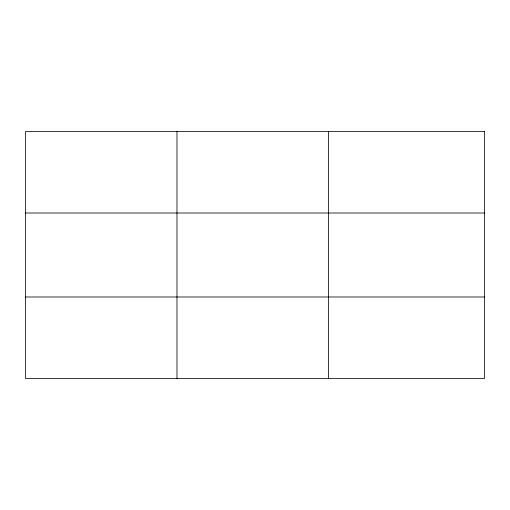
<?xml version="1.0" encoding="UTF-8"?>
<svg xmlns="http://www.w3.org/2000/svg" width="510" height="510" viewBox="0 0 510 510"><rect width="100%" height="100%" fill="white"/><g stroke="black" fill="none" stroke-linecap="round" stroke-linejoin="round"><path stroke-width="0.76" d="M176.97 131.504L176.97 378.496M328.44 131.504L328.44 378.496M25.5 213.008L484.5 213.008M25.5 296.992L484.5 296.992M484.5 131.504L484.5 378.496L25.5 378.496L25.5 131.504L484.5 131.504"/></g></svg>
